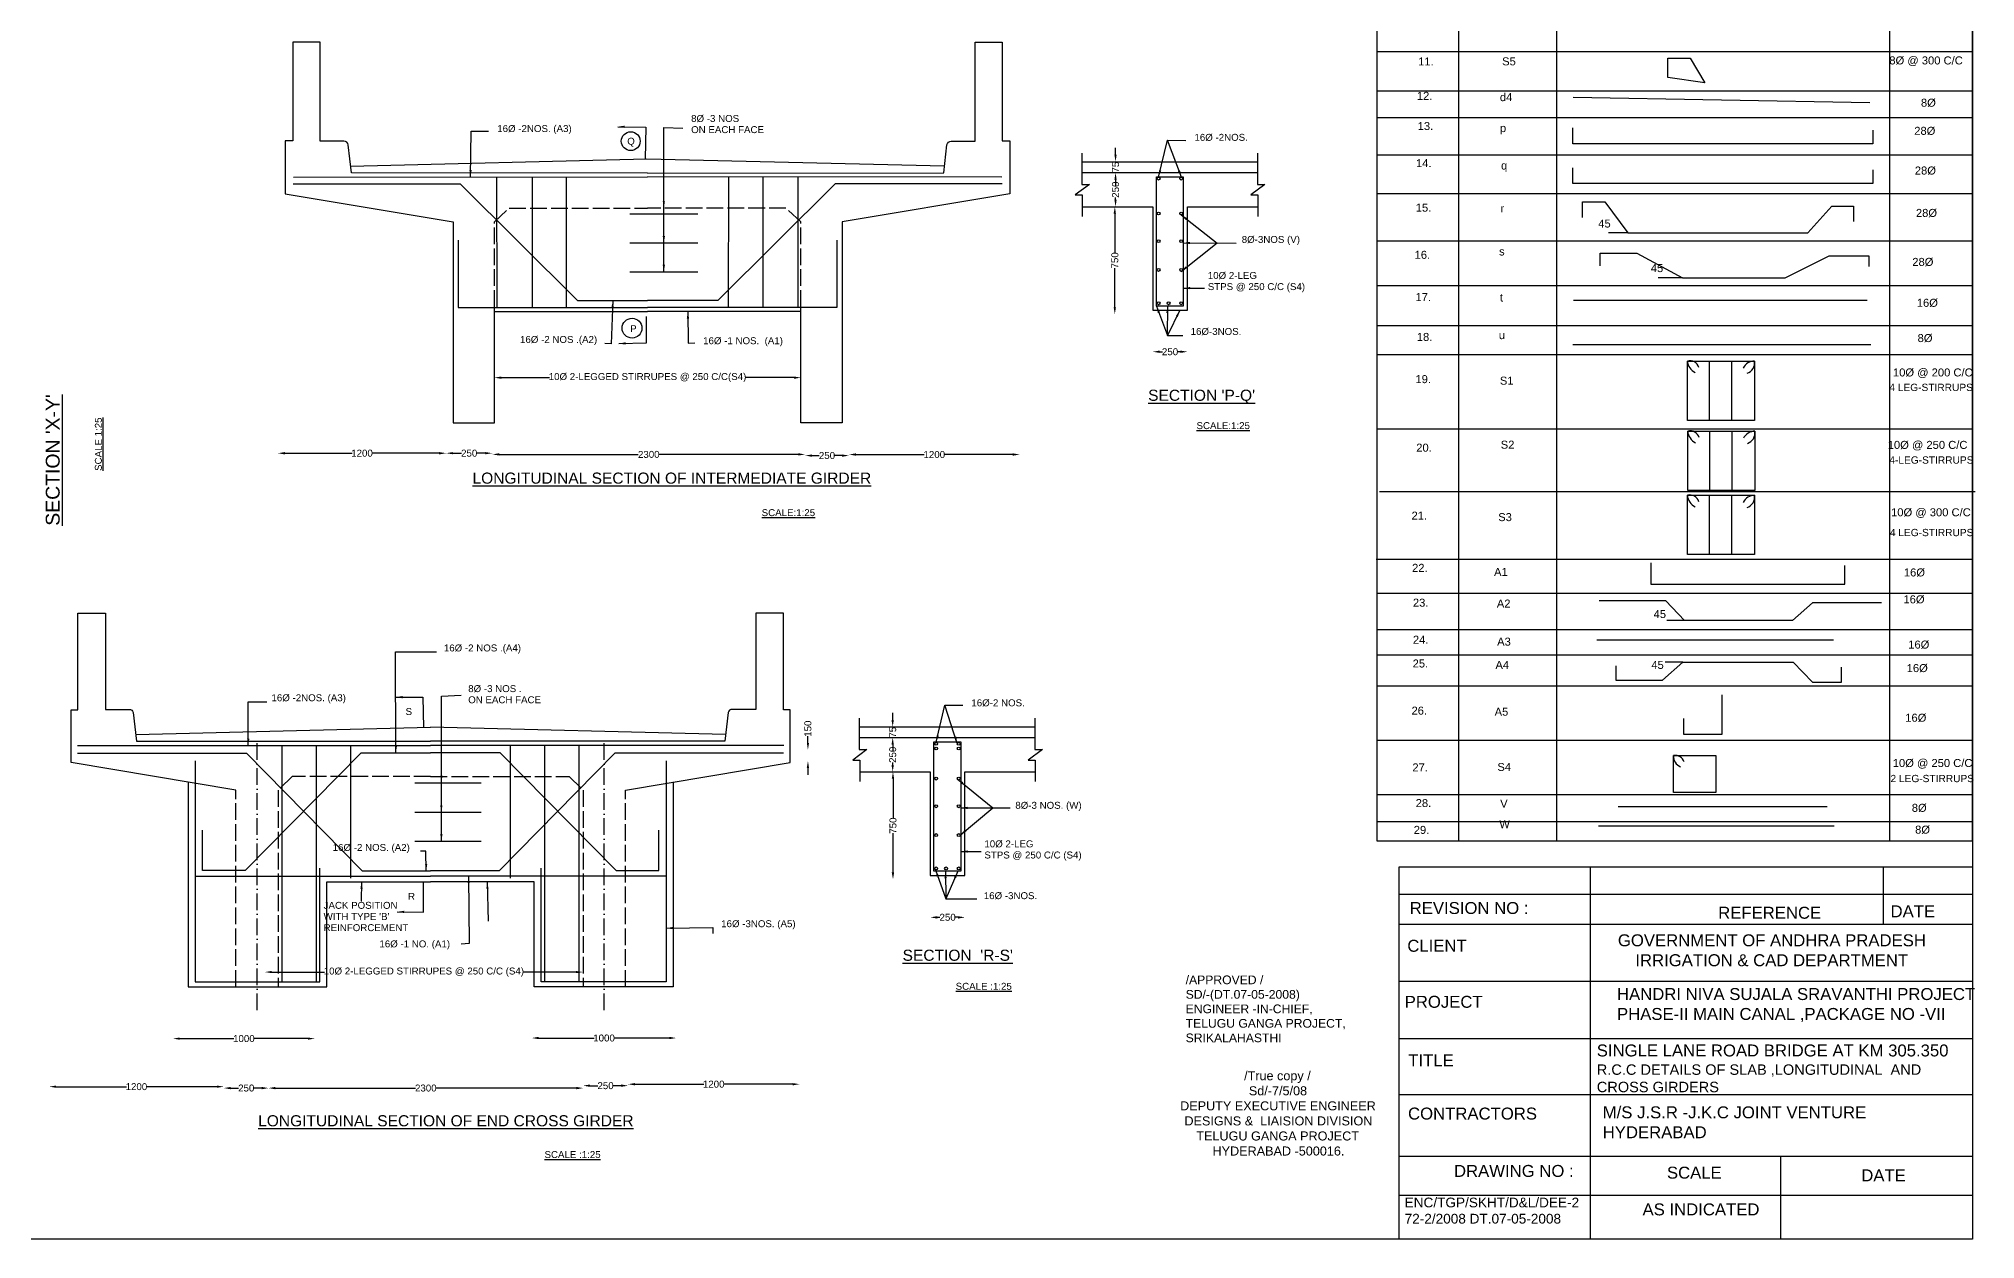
# Model space of a CAD drawing. Header units: millimetres. Extents: x -53247083 to -53224469, y 22124411 to 22138643.
# Drawn here: x -53238428 to -53224496, y 22124411 to 22133054 of the extents above; entities that cross this region are included whole.
import ezdxf

# ---------------------------------------------------------------- set-up
doc = ezdxf.new("R2010")
doc.units = ezdxf.units.MM
doc.header["$MEASUREMENT"] = 0
doc.linetypes.add('ACAD_ISO02W100', pattern=[15, 12, -3])
doc.linetypes.add('ACAD_ISO10W100', pattern=[18, 12, -3, 0, -3])
for name, color, linetype in [('DIMENSION', 7, 'Continuous'), ('DIMENSIONS', 7, 'Continuous'), ('DRAWING', 2, 'Continuous'), ('TEXT', 7, 'Continuous')]:
    doc.layers.add(name, color=color, linetype=linetype)
doc.styles.get("Standard").update_dxf_attribs({"font": 'arial.ttf', "height": 50})
doc.dimstyles.get("Standard").update_dxf_attribs({"dimtxt": 50, "dimasz": 50, "dimexe": 0.18, "dimexo": 0.0625, "dimgap": 0.09, "dimtad": 0, "dimdec": 0, "dimzin": 0, "dimdsep": 46, "dimtxsty": 'Standard', "dimcen": 0.09, "dimse1": 1, "dimse2": 1, "dimadec": 0, "dimazin": 0, "dimtfac": 1, "dimtdec": 0, "dimtofl": 0, "dimtmove": 0, "dimatfit": 3, "dimfxl": 1, "dimtolj": 1, "dimtzin": 0, "dimarcsym": 0})

# ---------------------------------------------------------------- blocks, each defined once
blk = doc.blocks.new('*D90')
at = {"layer": 'Defpoints', "color": 0}
for p in [(-53235150, 22130619), (-53232945, 22130619), (-53232945, 22130614)]:
    blk.add_point(p, dxfattribs=at)
at = {"layer": 'DIMENSIONS', "color": 0, "lineweight": -2}
for p, q in [((-53235100, 22130614), (-53234754, 22130614)), ((-53232995, 22130614), (-53233342, 22130614))]:
    blk.add_line(p, q, dxfattribs=at)
at = {"layer": 'DIMENSIONS', "color": 0}
for points in [[(-53235100, 22130622), (-53235100, 22130605), (-53235150, 22130614)], [(-53232995, 22130622), (-53232995, 22130605), (-53232945, 22130614)]]:
    blk.add_solid(points, dxfattribs=at)
at = {"layer": 'DIMENSIONS', "color": 0, "insert": (-53234048, 22130614), "char_height": 50, "attachment_point": 5}
blk.add_mtext('\\A1;10Ø 2-LEGGED STIRRUPES @ 250 C/C(S4)', dxfattribs=at)
blk = doc.blocks.new('*D91')
at = {"layer": 'Defpoints', "color": 0}
for p in [(-53230681, 22132168), (-53230681, 22132168), (-53230681, 22132090)]:
    blk.add_point(p, dxfattribs=at)
at = {"layer": 'DIMENSIONS', "color": 0, "lineweight": -2}
for p, q in [((-53230681, 22132218), (-53230681, 22132268)), ((-53230681, 22132040), (-53230681, 22131990))]:
    blk.add_line(p, q, dxfattribs=at)
at = {"layer": 'DIMENSIONS', "color": 0}
for points in [[(-53230689, 22132218), (-53230673, 22132218), (-53230681, 22132168)], [(-53230689, 22132040), (-53230673, 22132040), (-53230681, 22132090)]]:
    blk.add_solid(points, dxfattribs=at)
at = {"layer": 'DIMENSIONS', "color": 0, "insert": (-53230681, 22132129), "char_height": 50, "attachment_point": 5, "rotation": 90}
blk.add_mtext('\\A1;75', dxfattribs=at)
blk = doc.blocks.new('*D92')
at = {"layer": 'Defpoints', "color": 0}
for p in [(-53230681, 22132090), (-53230681, 22131844), (-53230681, 22131844)]:
    blk.add_point(p, dxfattribs=at)
at = {"layer": 'DIMENSIONS', "color": 0, "lineweight": -2}
for p, q in [((-53230681, 22132040), (-53230681, 22132023)), ((-53230681, 22131894), (-53230681, 22131911))]:
    blk.add_line(p, q, dxfattribs=at)
at = {"layer": 'DIMENSIONS', "color": 0}
for points in [[(-53230689, 22132040), (-53230673, 22132040), (-53230681, 22132090)], [(-53230689, 22131894), (-53230673, 22131894), (-53230681, 22131844)]]:
    blk.add_solid(points, dxfattribs=at)
at = {"layer": 'DIMENSIONS', "color": 0, "insert": (-53230681, 22131967), "char_height": 50, "attachment_point": 5, "rotation": 90}
blk.add_mtext('\\A1;250', dxfattribs=at)
blk = doc.blocks.new('*D93')
at = {"layer": 'Defpoints', "color": 0}
for p in [(-53230681, 22131844), (-53230696, 22131071), (-53230686, 22131071)]:
    blk.add_point(p, dxfattribs=at)
at = {"layer": 'DIMENSIONS', "color": 0, "lineweight": -2}
for p, q in [((-53230686, 22131794), (-53230686, 22131513)), ((-53230686, 22131121), (-53230686, 22131403))]:
    blk.add_line(p, q, dxfattribs=at)
at = {"layer": 'DIMENSIONS', "color": 0}
for points in [[(-53230695, 22131794), (-53230678, 22131794), (-53230686, 22131844)], [(-53230695, 22131121), (-53230678, 22131121), (-53230686, 22131071)]]:
    blk.add_solid(points, dxfattribs=at)
at = {"layer": 'DIMENSIONS', "color": 0, "insert": (-53230686, 22131458), "char_height": 50, "attachment_point": 5, "rotation": 90}
blk.add_mtext('\\A1;750', dxfattribs=at)
blk = doc.blocks.new('*D94')
at = {"layer": 'Defpoints', "color": 0}
for p in [(-53230413, 22131099), (-53230164, 22131099), (-53230164, 22130800)]:
    blk.add_point(p, dxfattribs=at)
at = {"layer": 'DIMENSIONS', "color": 0, "lineweight": -2}
for p, q in [((-53230363, 22130800), (-53230344, 22130800)), ((-53230214, 22130800), (-53230233, 22130800))]:
    blk.add_line(p, q, dxfattribs=at)
at = {"layer": 'DIMENSIONS', "color": 0}
for points in [[(-53230363, 22130809), (-53230363, 22130792), (-53230413, 22130800)], [(-53230214, 22130809), (-53230214, 22130792), (-53230164, 22130800)]]:
    blk.add_solid(points, dxfattribs=at)
at = {"layer": 'DIMENSIONS', "color": 0, "insert": (-53230289, 22130800), "char_height": 50, "attachment_point": 5}
blk.add_mtext('\\A1;250', dxfattribs=at)
blk = doc.blocks.new('*D95')
at = {"layer": 'Defpoints', "color": 0}
for p in [(-53232599, 22130058), (-53231370, 22130060), (-53231370, 22130060)]:
    blk.add_point(p, dxfattribs=at)
at = {"layer": 'DIMENSIONS', "color": 0, "lineweight": -2}
for p, q in [((-53232549, 22130060), (-53232057, 22130060)), ((-53231420, 22130060), (-53231912, 22130060))]:
    blk.add_line(p, q, dxfattribs=at)
at = {"layer": 'DIMENSIONS', "color": 0}
for points in [[(-53232549, 22130069), (-53232549, 22130052), (-53232599, 22130060)], [(-53231420, 22130069), (-53231420, 22130052), (-53231370, 22130060)]]:
    blk.add_solid(points, dxfattribs=at)
at = {"layer": 'DIMENSIONS', "color": 0, "insert": (-53231985, 22130060), "char_height": 50, "attachment_point": 5}
blk.add_mtext('\\A1;1200', dxfattribs=at)
blk = doc.blocks.new('*D96')
at = {"layer": 'Defpoints', "color": 0}
for p in [(-53232914, 22130053), (-53232914, 22130053), (-53232599, 22130058)]:
    blk.add_point(p, dxfattribs=at)
at = {"layer": 'DIMENSIONS', "color": 0, "lineweight": -2}
for p, q in [((-53232864, 22130053), (-53232813, 22130053)), ((-53232649, 22130053), (-53232701, 22130053))]:
    blk.add_line(p, q, dxfattribs=at)
at = {"layer": 'DIMENSIONS', "color": 0}
for points in [[(-53232864, 22130061), (-53232864, 22130044), (-53232914, 22130053)], [(-53232649, 22130061), (-53232649, 22130044), (-53232599, 22130053)]]:
    blk.add_solid(points, dxfattribs=at)
at = {"layer": 'DIMENSIONS', "color": 0, "insert": (-53232757, 22130053), "char_height": 50, "attachment_point": 5}
blk.add_mtext('\\A1;250', dxfattribs=at)
blk = doc.blocks.new('*D97')
at = {"layer": 'Defpoints', "color": 0}
for p in [(-53235164, 22130075), (-53235164, 22130061), (-53232914, 22130053)]:
    blk.add_point(p, dxfattribs=at)
at = {"layer": 'DIMENSIONS', "color": 0, "lineweight": -2}
for p, q in [((-53235114, 22130061), (-53234115, 22130061)), ((-53232964, 22130061), (-53233964, 22130061))]:
    blk.add_line(p, q, dxfattribs=at)
at = {"layer": 'DIMENSIONS', "color": 0}
for points in [[(-53235114, 22130070), (-53235114, 22130053), (-53235164, 22130061)], [(-53232964, 22130070), (-53232964, 22130053), (-53232914, 22130061)]]:
    blk.add_solid(points, dxfattribs=at)
at = {"layer": 'DIMENSIONS', "color": 0, "insert": (-53234039, 22130061), "char_height": 50, "attachment_point": 5}
blk.add_mtext('\\A1;2300', dxfattribs=at)
blk = doc.blocks.new('*D98')
at = {"layer": 'Defpoints', "color": 0}
for p in [(-53235497, 22130070), (-53235497, 22130070), (-53235164, 22130061)]:
    blk.add_point(p, dxfattribs=at)
at = {"layer": 'DIMENSIONS', "color": 0, "lineweight": -2}
for p, q in [((-53235447, 22130070), (-53235386, 22130070)), ((-53235214, 22130070), (-53235275, 22130070))]:
    blk.add_line(p, q, dxfattribs=at)
at = {"layer": 'DIMENSIONS', "color": 0}
for points in [[(-53235447, 22130078), (-53235447, 22130062), (-53235497, 22130070)], [(-53235214, 22130078), (-53235214, 22130062), (-53235164, 22130070)]]:
    blk.add_solid(points, dxfattribs=at)
at = {"layer": 'DIMENSIONS', "color": 0, "insert": (-53235331, 22130070), "char_height": 50, "attachment_point": 5}
blk.add_mtext('\\A1;250', dxfattribs=at)
blk = doc.blocks.new('*D99')
at = {"layer": 'Defpoints', "color": 0}
for p in [(-53236707, 22130070), (-53236707, 22130070), (-53235497, 22130070)]:
    blk.add_point(p, dxfattribs=at)
at = {"layer": 'DIMENSIONS', "color": 0, "lineweight": -2}
for p, q in [((-53236657, 22130070), (-53236174, 22130070)), ((-53235547, 22130070), (-53236030, 22130070))]:
    blk.add_line(p, q, dxfattribs=at)
at = {"layer": 'DIMENSIONS', "color": 0}
for points in [[(-53236657, 22130078), (-53236657, 22130061), (-53236707, 22130070)], [(-53235547, 22130078), (-53235547, 22130061), (-53235497, 22130070)]]:
    blk.add_solid(points, dxfattribs=at)
at = {"layer": 'DIMENSIONS', "color": 0, "insert": (-53236102, 22130070), "char_height": 50, "attachment_point": 5}
blk.add_mtext('\\A1;1200', dxfattribs=at)
blk = doc.blocks.new('*D100')
at = {"layer": 'Defpoints', "color": 0}
for p in [(-53232284, 22128100), (-53232284, 22128100), (-53232284, 22128022)]:
    blk.add_point(p, dxfattribs=at)
at = {"layer": 'DIMENSIONS', "color": 0, "lineweight": -2}
for p, q in [((-53232284, 22128150), (-53232284, 22128200)), ((-53232284, 22127972), (-53232284, 22127922))]:
    blk.add_line(p, q, dxfattribs=at)
at = {"layer": 'DIMENSIONS', "color": 0}
for points in [[(-53232293, 22128150), (-53232276, 22128150), (-53232284, 22128100)], [(-53232293, 22127972), (-53232276, 22127972), (-53232284, 22128022)]]:
    blk.add_solid(points, dxfattribs=at)
at = {"layer": 'DIMENSIONS', "color": 0, "insert": (-53232284, 22128061), "char_height": 50, "attachment_point": 5, "rotation": 90}
blk.add_mtext('\\A1;75', dxfattribs=at)
blk = doc.blocks.new('*D101')
at = {"layer": 'Defpoints', "color": 0}
for p in [(-53232284, 22128022), (-53232284, 22127776), (-53232284, 22127776)]:
    blk.add_point(p, dxfattribs=at)
at = {"layer": 'DIMENSIONS', "color": 0, "lineweight": -2}
for p, q in [((-53232284, 22127972), (-53232284, 22127955)), ((-53232284, 22127826), (-53232284, 22127844))]:
    blk.add_line(p, q, dxfattribs=at)
at = {"layer": 'DIMENSIONS', "color": 0}
for points in [[(-53232293, 22127972), (-53232276, 22127972), (-53232284, 22128022)], [(-53232293, 22127826), (-53232276, 22127826), (-53232284, 22127776)]]:
    blk.add_solid(points, dxfattribs=at)
at = {"layer": 'DIMENSIONS', "color": 0, "insert": (-53232284, 22127899), "char_height": 50, "attachment_point": 5, "rotation": 90}
blk.add_mtext('\\A1;250', dxfattribs=at)
blk = doc.blocks.new('*D102')
at = {"layer": 'Defpoints', "color": 0}
for p in [(-53232284, 22127776), (-53232282, 22127002), (-53232280, 22127002)]:
    blk.add_point(p, dxfattribs=at)
at = {"layer": 'DIMENSIONS', "color": 0, "lineweight": -2}
for p, q in [((-53232282, 22127726), (-53232282, 22127444)), ((-53232282, 22127052), (-53232282, 22127334))]:
    blk.add_line(p, q, dxfattribs=at)
at = {"layer": 'DIMENSIONS', "color": 0}
for points in [[(-53232291, 22127726), (-53232274, 22127726), (-53232282, 22127776)], [(-53232291, 22127052), (-53232274, 22127052), (-53232282, 22127002)]]:
    blk.add_solid(points, dxfattribs=at)
at = {"layer": 'DIMENSIONS', "color": 0, "insert": (-53232282, 22127389), "char_height": 50, "attachment_point": 5, "rotation": 90}
blk.add_mtext('\\A1;750', dxfattribs=at)
blk = doc.blocks.new('*D103')
at = {"layer": 'Defpoints', "color": 0}
for p in [(-53232014, 22127031), (-53231764, 22127031), (-53231764, 22126729)]:
    blk.add_point(p, dxfattribs=at)
at = {"layer": 'DIMENSIONS', "color": 0, "lineweight": -2}
for p, q in [((-53231964, 22126729), (-53231945, 22126729)), ((-53231814, 22126729), (-53231834, 22126729))]:
    blk.add_line(p, q, dxfattribs=at)
at = {"layer": 'DIMENSIONS', "color": 0}
for points in [[(-53231964, 22126737), (-53231964, 22126720), (-53232014, 22126729)], [(-53231814, 22126737), (-53231814, 22126720), (-53231764, 22126729)]]:
    blk.add_solid(points, dxfattribs=at)
at = {"layer": 'DIMENSIONS', "color": 0, "insert": (-53231889, 22126729), "char_height": 50, "attachment_point": 5}
blk.add_mtext('\\A1;250', dxfattribs=at)
blk = doc.blocks.new('*D104')
at = {"layer": 'Defpoints', "color": 0}
for p in [(-53234880, 22125850), (-53233842, 22125860), (-53233842, 22125854)]:
    blk.add_point(p, dxfattribs=at)
at = {"layer": 'DIMENSIONS', "color": 0, "lineweight": -2}
for p, q in [((-53234830, 22125860), (-53234433, 22125860)), ((-53233892, 22125860), (-53234288, 22125860))]:
    blk.add_line(p, q, dxfattribs=at)
at = {"layer": 'DIMENSIONS', "color": 0}
for points in [[(-53234830, 22125869), (-53234830, 22125852), (-53234880, 22125860)], [(-53233892, 22125869), (-53233892, 22125852), (-53233842, 22125860)]]:
    blk.add_solid(points, dxfattribs=at)
at = {"layer": 'DIMENSIONS', "color": 0, "insert": (-53234361, 22125860), "char_height": 50, "attachment_point": 5}
blk.add_mtext('\\A1;1000', dxfattribs=at)
blk = doc.blocks.new('*D105')
at = {"layer": 'Defpoints', "color": 0}
for p in [(-53234188, 22125518), (-53232955, 22125528), (-53232955, 22125528)]:
    blk.add_point(p, dxfattribs=at)
at = {"layer": 'DIMENSIONS', "color": 0, "lineweight": -2}
for p, q in [((-53234138, 22125528), (-53233644, 22125528)), ((-53233005, 22125528), (-53233499, 22125528))]:
    blk.add_line(p, q, dxfattribs=at)
at = {"layer": 'DIMENSIONS', "color": 0}
for points in [[(-53234138, 22125536), (-53234138, 22125519), (-53234188, 22125528)], [(-53233005, 22125536), (-53233005, 22125519), (-53232955, 22125528)]]:
    blk.add_solid(points, dxfattribs=at)
at = {"layer": 'DIMENSIONS', "color": 0, "insert": (-53233572, 22125528), "char_height": 50, "attachment_point": 5}
blk.add_mtext('\\A1;1200', dxfattribs=at)
blk = doc.blocks.new('*D106')
at = {"layer": 'Defpoints', "color": 0}
for p in [(-53234511, 22125517), (-53234511, 22125517), (-53234188, 22125528)]:
    blk.add_point(p, dxfattribs=at)
at = {"layer": 'DIMENSIONS', "color": 0, "lineweight": -2}
for p, q in [((-53234461, 22125517), (-53234405, 22125517)), ((-53234238, 22125517), (-53234294, 22125517))]:
    blk.add_line(p, q, dxfattribs=at)
at = {"layer": 'DIMENSIONS', "color": 0}
for points in [[(-53234461, 22125526), (-53234461, 22125509), (-53234511, 22125517)], [(-53234238, 22125526), (-53234238, 22125509), (-53234188, 22125517)]]:
    blk.add_solid(points, dxfattribs=at)
at = {"layer": 'DIMENSIONS', "color": 0, "insert": (-53234350, 22125517), "char_height": 50, "attachment_point": 5}
blk.add_mtext('\\A1;250', dxfattribs=at)
blk = doc.blocks.new('*D107')
at = {"layer": 'Defpoints', "color": 0}
for p in [(-53236775, 22125503), (-53236775, 22125500), (-53234511, 22125517)]:
    blk.add_point(p, dxfattribs=at)
at = {"layer": 'DIMENSIONS', "color": 0, "lineweight": -2}
for p, q in [((-53236725, 22125500), (-53235718, 22125500)), ((-53234561, 22125500), (-53235568, 22125500))]:
    blk.add_line(p, q, dxfattribs=at)
at = {"layer": 'DIMENSIONS', "color": 0}
for points in [[(-53236725, 22125508), (-53236725, 22125491), (-53236775, 22125500)], [(-53234561, 22125508), (-53234561, 22125491), (-53234511, 22125500)]]:
    blk.add_solid(points, dxfattribs=at)
at = {"layer": 'DIMENSIONS', "color": 0, "insert": (-53235643, 22125500), "char_height": 50, "attachment_point": 5}
blk.add_mtext('\\A1;2300', dxfattribs=at)
blk = doc.blocks.new('*D108')
at = {"layer": 'Defpoints', "color": 0}
for p in [(-53237096, 22125500), (-53237096, 22125500), (-53236775, 22125500)]:
    blk.add_point(p, dxfattribs=at)
at = {"layer": 'DIMENSIONS', "color": 0, "lineweight": -2}
for p, q in [((-53237046, 22125500), (-53236991, 22125500)), ((-53236825, 22125500), (-53236880, 22125500))]:
    blk.add_line(p, q, dxfattribs=at)
at = {"layer": 'DIMENSIONS', "color": 0}
for points in [[(-53237046, 22125508), (-53237046, 22125491), (-53237096, 22125500)], [(-53236825, 22125508), (-53236825, 22125491), (-53236775, 22125500)]]:
    blk.add_solid(points, dxfattribs=at)
at = {"layer": 'DIMENSIONS', "color": 0, "insert": (-53236935, 22125500), "char_height": 50, "attachment_point": 5}
blk.add_mtext('\\A1;250', dxfattribs=at)
blk = doc.blocks.new('*D109')
at = {"layer": 'Defpoints', "color": 0}
for p in [(-53238353, 22125510), (-53238353, 22125500), (-53237096, 22125500)]:
    blk.add_point(p, dxfattribs=at)
at = {"layer": 'DIMENSIONS', "color": 0, "lineweight": -2}
for p, q in [((-53238303, 22125510), (-53237797, 22125510)), ((-53237146, 22125510), (-53237652, 22125510))]:
    blk.add_line(p, q, dxfattribs=at)
at = {"layer": 'DIMENSIONS', "color": 0}
for points in [[(-53238303, 22125518), (-53238303, 22125502), (-53238353, 22125510)], [(-53237146, 22125518), (-53237146, 22125502), (-53237096, 22125510)]]:
    blk.add_solid(points, dxfattribs=at)
at = {"layer": 'DIMENSIONS', "color": 0, "insert": (-53237725, 22125510), "char_height": 50, "attachment_point": 5}
blk.add_mtext('\\A1;1200', dxfattribs=at)
blk = doc.blocks.new('*D110')
at = {"layer": 'Defpoints', "color": 0}
for p in [(-53237463, 22125854), (-53236441, 22125856), (-53236441, 22125856)]:
    blk.add_point(p, dxfattribs=at)
at = {"layer": 'DIMENSIONS', "color": 0, "lineweight": -2}
for p, q in [((-53237413, 22125856), (-53237024, 22125856)), ((-53236491, 22125856), (-53236880, 22125856))]:
    blk.add_line(p, q, dxfattribs=at)
at = {"layer": 'DIMENSIONS', "color": 0}
for points in [[(-53237413, 22125864), (-53237413, 22125848), (-53237463, 22125856)], [(-53236491, 22125864), (-53236491, 22125848), (-53236441, 22125856)]]:
    blk.add_solid(points, dxfattribs=at)
at = {"layer": 'DIMENSIONS', "color": 0, "insert": (-53236952, 22125856), "char_height": 50, "attachment_point": 5}
blk.add_mtext('\\A1;1000', dxfattribs=at)
blk = doc.blocks.new('*D111')
at = {"layer": 'Defpoints', "color": 0}
for p in [(-53236801, 22126335), (-53234512, 22126335), (-53234512, 22126335)]:
    blk.add_point(p, dxfattribs=at)
at = {"layer": 'DIMENSIONS', "color": 0, "lineweight": -2}
for p, q in [((-53236751, 22126335), (-53236372, 22126335)), ((-53234562, 22126335), (-53234941, 22126335))]:
    blk.add_line(p, q, dxfattribs=at)
at = {"layer": 'DIMENSIONS', "color": 0}
for points in [[(-53236751, 22126343), (-53236751, 22126327), (-53236801, 22126335)], [(-53234562, 22126343), (-53234562, 22126327), (-53234512, 22126335)]]:
    blk.add_solid(points, dxfattribs=at)
at = {"layer": 'DIMENSIONS', "color": 0, "insert": (-53235657, 22126335), "char_height": 50, "attachment_point": 5}
blk.add_mtext('\\A1;10Ø 2-LEGGED STIRRUPES @ 250 C/C (S4)', dxfattribs=at)
blk = doc.blocks.new('*D112')
at = {"layer": 'Defpoints', "color": 0}
for p in [(-53232982, 22127934), (-53232894, 22127934), (-53232975, 22127855)]:
    blk.add_point(p, dxfattribs=at)
at = {"layer": 'DIMENSIONS', "color": 0, "lineweight": -2}
for p, q in [((-53232894, 22127984), (-53232894, 22128034)), ((-53232894, 22127805), (-53232894, 22127755))]:
    blk.add_line(p, q, dxfattribs=at)
at = {"layer": 'DIMENSIONS', "color": 0}
for points in [[(-53232902, 22127984), (-53232886, 22127984), (-53232894, 22127934)], [(-53232902, 22127805), (-53232886, 22127805), (-53232894, 22127855)]]:
    blk.add_solid(points, dxfattribs=at)
at = {"layer": 'DIMENSIONS', "color": 0, "insert": (-53232894, 22128087), "char_height": 50, "attachment_point": 5, "rotation": 90}
blk.add_mtext('\\A1;150', dxfattribs=at)

msp = doc.modelspace()

# ---------------------------------------------------------------- linework, layer by layer
at = {"layer": 'DIMENSION', "color": 0}
for points in [[(-53228801.8, 22127279.8), (-53224516.6, 22127279.8), (-53224516.6, 22135457.8), (-53228801.8, 22135457.8)], [(-53226566.7, 22130732.9), (-53226083.2, 22130732.9), (-53226083.2, 22130306.3), (-53226566.7, 22130306.3)], [(-53226564.4, 22130228.1), (-53226080.9, 22130228.1), (-53226080.9, 22129801.5), (-53226564.4, 22129801.5)], [(-53226566.7, 22129766.9), (-53226083.2, 22129766.9), (-53226083.2, 22129340.3), (-53226566.7, 22129340.3)], [(-53226666.4, 22127893.6), (-53226363.3, 22127893.6), (-53226363.3, 22127627.2), (-53226666.4, 22127627.2)]]:
    msp.add_lwpolyline(points, close=True, dxfattribs=at)
for points in [[(-53228213.1, 22135457.8), (-53228213.1, 22127279.8)], [(-53227508.6, 22135457.8), (-53227508.6, 22127279.8)], [(-53225114.2, 22135457.8), (-53225114.2, 22127279.8)], [(-53228801.8, 22132960.4), (-53224516.6, 22132960.4)], [(-53226706.8, 22132774.1), (-53226706.8, 22132914.7), (-53226547.5, 22132914.7), (-53226441.6, 22132736.8), (-53226706.8, 22132774.1)], [(-53228801.8, 22132678.6), (-53224516.6, 22132678.6)], [(-53227389.7, 22132632.1), (-53225254.7, 22132595)], [(-53228801.8, 22132485.7), (-53224516.6, 22132485.7)], [(-53225232.4, 22132395.4), (-53225232.4, 22132297.8), (-53227390.6, 22132297.8), (-53227390.6, 22132411)], [(-53228801.8, 22132216.6), (-53224516.6, 22132216.6)], [(-53225232.4, 22132109.1), (-53225232.4, 22132011.5), (-53227390.6, 22132011.5), (-53227390.6, 22132124.7)], [(-53228801.8, 22131939.9), (-53224516.6, 22131939.9)], [(-53227321.5, 22131766.6), (-53227321.5, 22131879.8), (-53227160.1, 22131879.8), (-53226994.3, 22131657.2), (-53225701.6, 22131657.2), (-53225527, 22131848.6), (-53225372.9, 22131848.6), (-53225372.9, 22131738.3)], [(-53228801.8, 22131598.8), (-53224516.6, 22131598.8)], [(-53226994.3, 22131657.2), (-53227134.1, 22131657.2)], [(-53227195.5, 22131418), (-53227195.5, 22131509.7), (-53226929.7, 22131509.7), (-53226602.8, 22131332.5), (-53225864.6, 22131332.5), (-53225547.8, 22131491.3), (-53225261.1, 22131491.3), (-53225261.1, 22131413)], [(-53228801.8, 22131277.4), (-53224516.6, 22131277.4)], [(-53226602.8, 22131332.5), (-53226778.1, 22131332.5)], [(-53227387, 22131171.8), (-53225274, 22131171.8)], [(-53228801.8, 22130988.2), (-53224516.6, 22130988.2)], [(-53228798.4, 22130780.5), (-53224513.2, 22130780.5)], [(-53225246.1, 22130849.9), (-53227391.2, 22130849.9)], [(-53226409.5, 22130732.9), (-53226409.5, 22130306.3)], [(-53226249, 22130732.9), (-53226249, 22130306.3)], [(-53228801.8, 22130246.5), (-53224516.6, 22130246.5)], [(-53226407.2, 22130228.1), (-53226407.2, 22129801.5)], [(-53226246.7, 22130228.1), (-53226246.7, 22129801.5)], [(-53228781.1, 22129795.2), (-53224496, 22129795.2)], [(-53226409.5, 22129766.9), (-53226409.5, 22129340.3)], [(-53226249, 22129766.9), (-53226249, 22129340.3)], [(-53228805.2, 22129307.3), (-53224520.1, 22129307.3)], [(-53226830.6, 22129280.5), (-53226830.6, 22129128), (-53225434.7, 22129128), (-53225434.7, 22129261)], [(-53228801.8, 22129063), (-53224516.6, 22129063)], [(-53226588.7, 22128865), (-53226721.5, 22129007.8), (-53227202.4, 22129007.8)], [(-53225171.3, 22128992.4), (-53225667.6, 22128992.4), (-53225811.7, 22128865), (-53226716, 22128865)], [(-53228801.8, 22128801), (-53224516.6, 22128801)], [(-53227217.4, 22128726), (-53225516.8, 22128726)], [(-53228801.8, 22128618), (-53224516.6, 22128618)], [(-53227082.8, 22128539.9), (-53227082.8, 22128435.8), (-53226745.1, 22128435.8), (-53226598.8, 22128565.5), (-53225805.6, 22128565.5), (-53225666.2, 22128421), (-53225458.4, 22128421), (-53225458.4, 22128530.8)], [(-53226598.8, 22128565.5), (-53226726.9, 22128565.5)], [(-53228801.8, 22128395.5), (-53224516.6, 22128395.5)], [(-53226595.7, 22128159.7), (-53226595.7, 22128046.9), (-53226316.7, 22128046.9), (-53226316.7, 22128330)], [(-53228801.8, 22128004.9), (-53224516.6, 22128004.9)], [(-53228801.8, 22127612.4), (-53224516.6, 22127612.4)], [(-53227064.1, 22127526), (-53225561.4, 22127526)], [(-53228801.8, 22127419.6), (-53224516.6, 22127419.6)], [(-53227207.4, 22127388.1), (-53225510.7, 22127388.1)], [(-53228801.8, 22127279.8), (-53224516.6, 22127279.8)]]:
    msp.add_lwpolyline(points, dxfattribs=at)
for centre, radius, start, end in [((-53226548.6, 22130669.6), 65.8, 15.17697, 105.99168), ((-53226468.7, 22130738.7), 98.2, 183.43308, 244.13274), ((-53226085.1, 22130642.9), 89.9, 88.79982, 154.39963), ((-53226158.9, 22130717.8), 75.3, 286.70304, 11.5656), ((-53226546.3, 22130164.9), 65.8, 15.17697, 105.99168), ((-53226466.4, 22130234), 98.2, 183.43308, 244.13274), ((-53226082.8, 22130138.2), 89.9, 88.79982, 154.39963), ((-53226156.6, 22130213), 75.3, 286.70304, 11.5656), ((-53226548.6, 22129703.7), 65.8, 15.17697, 105.99168), ((-53226468.7, 22129772.8), 98.2, 183.43308, 244.13274), ((-53226085.1, 22129677), 89.9, 88.79982, 154.39963), ((-53226158.9, 22129751.8), 75.3, 286.70304, 11.5656), ((-53226590.4, 22127885.3), 76.5, 173.77901, 250.271), ((-53226654.3, 22127826.6), 68.1, 17.58536, 100.27637)]:
    msp.add_arc(centre, radius, start, end, dxfattribs=at)
at = {"layer": 'DIMENSIONS', "color": 0}
msp.add_lwpolyline([(-53224516.6, 22124411.4), (-53247082.9, 22124411.4), (-53247082.9, 22138642.6), (-53224516.6, 22138642.6)], close=True, dxfattribs=at)
at = {"layer": 'DIMENSIONS'}
for centre, radius in [((-53234169.2, 22132316.1), 67.7), ((-53234159.5, 22130970.2), 71.3)]:
    msp.add_circle(centre, radius, dxfattribs=at)
at = {"layer": 'DRAWING', "color": 0}
for points in [[(-53234047.6, 22132085.8), (-53236178.5, 22132087.7), (-53236201, 22132289, 0.389542), (-53236232.6, 22132316.4), (-53236403.2, 22132316.4), (-53236403.2, 22133027.8), (-53236599.7, 22133027.8), (-53236599.7, 22132317.8), (-53236654, 22132317.8)], [(-53234047.6, 22132085.8), (-53231916.8, 22132087.7), (-53231894.2, 22132289, -0.389542), (-53231862.6, 22132316.4), (-53231692, 22132316.4), (-53231692, 22133027.8), (-53231495.6, 22133027.8), (-53231495.6, 22132317.8), (-53231441.2, 22132317.8)], [(-53237010, 22127645.2), (-53238194.1, 22127844.1), (-53238194.1, 22128221.8), (-53238147.4, 22128221.8), (-53238147.4, 22128918.7), (-53237948, 22128918.7), (-53237948, 22128225.5), (-53237776.7, 22128225.5, -0.337386), (-53237748.8, 22128204.2), (-53237724, 22127997.1)], [(-53234206.6, 22127645.2), (-53233022.5, 22127844.1), (-53233022.5, 22128221.8), (-53233069.1, 22128221.8), (-53233069.1, 22128918.7), (-53233268.6, 22128918.7), (-53233268.6, 22128225.5), (-53233439.9, 22128225.5, 0.337386), (-53233467.8, 22128204.2), (-53233492.6, 22127997.1)]]:
    msp.add_lwpolyline(points, format="xyb", dxfattribs=at)
for points in [[(-53236654, 22132318.1), (-53236654, 22131937.3), (-53235447.4, 22131735.1), (-53235447.4, 22130289.4), (-53235149.9, 22130289.4), (-53235149.9, 22131124.4)], [(-53231441.2, 22132318.1), (-53231441.2, 22131937.3), (-53232647.8, 22131735.1), (-53232647.8, 22130289.4), (-53232945.3, 22130289.4), (-53232945.3, 22131124.4)], [(-53236183.9, 22132136.6), (-53234053.7, 22132189.2), (-53231911.1, 22132138.3)], [(-53230923.4, 22132229.5), (-53230923.4, 22132003.9), (-53230869.2, 22132003.9), (-53230970.8, 22131929.2), (-53230920.8, 22131929.2), (-53230920.8, 22131774.1)], [(-53230923.4, 22132168.1), (-53229660.7, 22132168.1)], [(-53229660.7, 22132229.5), (-53229660.7, 22132003.9), (-53229606.5, 22132003.9), (-53229708.1, 22131929.2), (-53229658.1, 22131929.2), (-53229658.1, 22131774.1)], [(-53236598.4, 22132008.7), (-53235396.5, 22132008.7), (-53234552.3, 22131169.2), (-53234047.6, 22131169.2)], [(-53236595.8, 22132057.2), (-53234047.6, 22132059.7)], [(-53235130.6, 22131118.9), (-53235131.5, 22132058.6)], [(-53234877.5, 22132058.9), (-53234877.5, 22131118.9)], [(-53234630.8, 22131118.9), (-53234631.7, 22132059.1)], [(-53231499.5, 22132057.2), (-53234047.6, 22132059.7)], [(-53231496.9, 22132008.7), (-53232698.8, 22132008.7), (-53233542.9, 22131169.2), (-53234047.6, 22131169.2)], [(-53233464.4, 22131118.9), (-53233463.5, 22132059.1)], [(-53233217.7, 22132058.9), (-53233217.7, 22131118.9)], [(-53232964.7, 22131118.9), (-53232963.8, 22132058.6)], [(-53230923.4, 22132090.2), (-53229660.7, 22132090.2)], [(-53230386.4, 22131128.3), (-53230386.4, 22132059.9), (-53230194.2, 22132059.9), (-53230194.2, 22131128.3), (-53230386.4, 22131128.3)], [(-53230920.8, 22131843.9), (-53230413.4, 22131843.9)], [(-53230413.4, 22131843.9), (-53230413.4, 22131099.1), (-53230163.6, 22131099.1), (-53230163.6, 22131843.9)], [(-53230163.6, 22131843.9), (-53229658.1, 22131843.9)], [(-53234175.7, 22131791.8), (-53233685.8, 22131791.8)], [(-53235409.8, 22131604.5), (-53235409.8, 22131118.9), (-53234047.6, 22131118.9)], [(-53234175.7, 22131583.3), (-53233685.8, 22131583.3)], [(-53232685.4, 22131604.5), (-53232685.4, 22131118.9), (-53234047.6, 22131118.9)], [(-53234175.7, 22131376.5), (-53233685.8, 22131376.5)], [(-53235149.9, 22131089.5), (-53234047.6, 22131089.5)], [(-53232945.3, 22131089.5), (-53234047.6, 22131089.5)], [(-53237729.9, 22128046.2), (-53235608.3, 22128097.2)], [(-53233486.7, 22128046.2), (-53235608.3, 22128097.2)], [(-53232524.3, 22128161.8), (-53232524.3, 22127936.2), (-53232470.1, 22127936.2), (-53232571.7, 22127861.4), (-53232521.7, 22127861.4), (-53232521.7, 22127706.3)], [(-53232524.3, 22128100.4), (-53231261.5, 22128100.4)], [(-53231261.5, 22128161.8), (-53231261.5, 22127936.2), (-53231207.3, 22127936.2), (-53231308.9, 22127861.4), (-53231258.9, 22127861.4), (-53231258.9, 22127706.3)], [(-53238148.3, 22127965.6), (-53235608.3, 22127965.6)], [(-53237724, 22127997.1), (-53235608.3, 22127997.1)], [(-53236676, 22126264.5), (-53236676, 22127965.6)], [(-53236430.4, 22126264.5), (-53236430.4, 22127965.6)], [(-53236183.6, 22127011.4), (-53236183.6, 22127965.6)], [(-53233492.6, 22127997.1), (-53235608.3, 22127997.1)], [(-53233068.3, 22127965.6), (-53235608.3, 22127965.6)], [(-53235032.9, 22127011.4), (-53235032.9, 22127965.6)], [(-53234786.1, 22126264.5), (-53234786.1, 22127965.6)], [(-53234540.6, 22126264.5), (-53234540.6, 22127965.6)], [(-53232524.3, 22128022.4), (-53231261.5, 22128022.4)], [(-53231987.3, 22127060.6), (-53231987.3, 22127992.1), (-53231795.1, 22127992.1), (-53231795.1, 22127060.6), (-53231987.3, 22127060.6)], [(-53238147.9, 22127911.6), (-53236934, 22127911.6), (-53236101.7, 22127063.6), (-53235608.3, 22127063.6)], [(-53237301.8, 22127855.1), (-53237301.8, 22126264.5), (-53236404.5, 22126264.5), (-53236404.5, 22127082.4)], [(-53236107.9, 22127914.3), (-53236942.8, 22127065.7), (-53237250.6, 22127065.7), (-53237250.6, 22127356.4)], [(-53236107.9, 22127914.3), (-53235608.3, 22127914.3)], [(-53235108.7, 22127914.3), (-53235608.3, 22127914.3)], [(-53233068.6, 22127911.6), (-53234282.6, 22127911.6), (-53235114.9, 22127063.6), (-53235608.3, 22127063.6)], [(-53235108.7, 22127914.3), (-53234273.7, 22127065.7), (-53233966, 22127065.7), (-53233966, 22127356.4)], [(-53233914.7, 22127855.1), (-53233914.7, 22126264.5), (-53234812, 22126264.5), (-53234812, 22127082.4)], [(-53237352.6, 22127703.3), (-53237352.6, 22126229.8), (-53236354, 22126229.8), (-53236354, 22126985.1), (-53235608.3, 22126985.1)], [(-53235721.6, 22127697.8), (-53235245.3, 22127697.8)], [(-53233863.9, 22127703.3), (-53233863.9, 22126229.8), (-53234862.6, 22126229.8), (-53234862.6, 22126985.1), (-53235608.3, 22126985.1)], [(-53232521.7, 22127776.2), (-53232014.3, 22127776.2)], [(-53232014.3, 22127776.2), (-53232014.3, 22127031.3), (-53231764.5, 22127031.3), (-53231764.5, 22127776.2)], [(-53231764.5, 22127776.2), (-53231258.9, 22127776.2)], [(-53235721.6, 22127485.5), (-53235245.3, 22127485.5)], [(-53235721.6, 22127278), (-53235245.3, 22127278)], [(-53237301.8, 22127026), (-53235608.3, 22127026)], [(-53233914.7, 22127026), (-53235608.3, 22127026)]]:
    msp.add_lwpolyline(points, dxfattribs=at)
at = {"layer": 'DRAWING', "color": 0, "linetype": 'ACAD_ISO02W100', "ltscale": 10}
for points in [[(-53235149.9, 22131124.4), (-53235149.9, 22131734.6), (-53235042.4, 22131833.4), (-53234047.6, 22131833.4)], [(-53232945.3, 22131124.4), (-53232945.3, 22131734.6), (-53233052.8, 22131833.4), (-53234047.6, 22131833.4)], [(-53235608.3, 22127741.6), (-53236604, 22127741.6), (-53236704.6, 22127644.3), (-53236704.6, 22126229.8)], [(-53235608.3, 22127741.6), (-53234612.6, 22127741.6), (-53234512, 22127644.3), (-53234512, 22126229.8)], [(-53237010, 22126229.8), (-53237010, 22127645.2)], [(-53234206.6, 22126229.8), (-53234206.6, 22127645.2)]]:
    msp.add_lwpolyline(points, dxfattribs=at)
at = {"layer": 'DRAWING', "color": 0, "linetype": 'ACAD_ISO10W100', "ltscale": 10}
for points in [[(-53236855.8, 22126061), (-53236855.8, 22127997.1)], [(-53234360.7, 22126061), (-53234360.7, 22127997.1)]]:
    msp.add_lwpolyline(points, dxfattribs=at)
at = {"layer": 'DRAWING', "color": 0}
for centre in [(-53230370.9, 22132046.6), (-53230208.4, 22132046.6), (-53230370.9, 22131795.6), (-53230208.4, 22131795.6), (-53230370.9, 22131596.1), (-53230208.4, 22131596.1), (-53230370.9, 22131389), (-53230208.4, 22131389), (-53230370.9, 22131149.2), (-53230299.2, 22131149.2), (-53230208.4, 22131149.2), (-53231971.8, 22127978.9), (-53231971.8, 22127944.1), (-53231809.3, 22127978.9), (-53231809.3, 22127944.1), (-53231971.8, 22127727.8), (-53231809.3, 22127727.8), (-53231971.8, 22127528.4), (-53231809.3, 22127528.4), (-53231971.8, 22127321.3), (-53231809.3, 22127321.3), (-53231971.8, 22127081.5), (-53231900.1, 22127081.5), (-53231809.3, 22127081.5)]:
    msp.add_circle(centre, 10.3, dxfattribs=at)
at = {"layer": 'TEXT', "color": 0}
msp.add_lwpolyline([(-53224516.6, 22124411.4), (-53228640, 22124411.4), (-53228640, 22127091.8), (-53224516.6, 22127091.8)], close=True, dxfattribs=at)
for points in [[(-53227266.6, 22127091.8), (-53227266.6, 22124411.4)], [(-53225157.9, 22127091.8), (-53225157.9, 22126680.3)], [(-53228640, 22126895.8), (-53224516.6, 22126895.8)], [(-53228640, 22126680.3), (-53224516.6, 22126680.3)], [(-53228640, 22126268.5), (-53224516.6, 22126268.5)], [(-53228640, 22125856.6), (-53224516.6, 22125856.6)], [(-53228640, 22125454.4), (-53224516.6, 22125454.4)], [(-53228640, 22125009.8), (-53224516.6, 22125009.8)], [(-53225898.1, 22125009.8), (-53225898.1, 22124411.4)], [(-53228640, 22124728.8), (-53224516.6, 22124728.8)]]:
    msp.add_lwpolyline(points, dxfattribs=at)

# ---------------------------------------------------------------- texts
at = {"layer": 'DIMENSION', "color": 0}
for s, height, p in [('11.', 57.58, (-53228504.1, 22132860.8)), ('S5', 57.58, (-53227899.8, 22132861.7)), ('8Ø @ 300 C/C ', 57.578, (-53225114.2, 22132868.4)), ('12.', 57.58, (-53228513.4, 22132613.3)), ('d4', 57.58, (-53227915.8, 22132604)), ('8Ø', 57.58, (-53224886.8, 22132564)), ('13.', 57.58, (-53228507.4, 22132396.4)), ('p', 57.6, (-53227915.8, 22132381.6)), ('28Ø', 57.58, (-53224934.9, 22132361.7)), ('14.', 57.58, (-53228519.4, 22132129.1)), ('q', 57.6, (-53227907.8, 22132111.8)), ('28Ø', 57.58, (-53224930.9, 22132076)), ('15.', 57.58, (-53228521.4, 22131808.7)), ('r', 57.6, (-53227911.9, 22131803)), ('28Ø', 57.58, (-53224922.8, 22131770.8)), ('45', 57.58, (-53227208.2, 22131694.5)), ('16.', 57.58, (-53228529.5, 22131469.1)), ('s', 57.6, (-53227921.9, 22131493.3)), ('45', 57.58, (-53226830.3, 22131373.5)), ('28Ø', 57.58, (-53224948.9, 22131418.2)), ('17.', 57.58, (-53228523.5, 22131164.7)), ('t', 57.6, (-53227915.9, 22131161.6)), ('16Ø', 57.58, (-53224916.8, 22131123.7)), ('18.', 57.58, (-53228513.6, 22130878.2)), ('u', 57.6, (-53227923.9, 22130891.1)), ('8Ø', 57.58, (-53224910.7, 22130869.9)), ('19.', 57.58, (-53228523.6, 22130574.4)), ('S1', 57.58, (-53227915.9, 22130563.4)), ('10Ø @ 200 C/C', 57.578, (-53225088, 22130622.5)), ('4 LEG-STIRRUPS', 52.343, (-53225114.2, 22130517.6)), ('S2', 57.58, (-53227909.9, 22130102.5)), ('10Ø @ 250 C/C', 57.578, (-53225125.7, 22130101)), ('20.', 57.58, (-53228517.7, 22130081)), ('4-LEG-STIRRUPS', 52.343, (-53225114.2, 22129994.7)), ('21.', 57.58, (-53228551.6, 22129591.9)), ('S3', 57.58, (-53227927.9, 22129581.1)), ('10Ø @ 300 C/C', 57.578, (-53225101.6, 22129615.8)), ('4 LEG-STIRRUPS', 52.343, (-53225110.7, 22129472.8)), ('22.', 57.58, (-53228547.6, 22129215.9)), ('A1', 57.58, (-53227957.9, 22129186.4)), ('16Ø', 57.58, (-53225009.5, 22129182.9)), ('16Ø', 57.58, (-53225012.7, 22128989.2)), ('23.', 57.58, (-53228541.7, 22128965.2)), ('A2', 57.58, (-53227937.9, 22128958.7)), ('45', 57.58, (-53226810.1, 22128883.3)), ('24.', 57.58, (-53228541.7, 22128698.5)), ('A3', 57.58, (-53227935.9, 22128684.9)), ('16Ø', 57.58, (-53224978.1, 22128663.6)), ('25.', 57.58, (-53228543.7, 22128527.4)), ('A4', 57.58, (-53227947.9, 22128517.1)), ('45', 57.58, (-53226826.6, 22128517.3)), ('16Ø', 57.58, (-53224989.5, 22128494.3)), ('26.', 57.58, (-53228551.6, 22128188.2)), ('A5', 57.58, (-53227953.8, 22128180.2)), ('16Ø', 57.58, (-53224999.6, 22128137.1)), ('27.', 57.58, (-53228545.6, 22127779.3)), ('S4', 57.58, (-53227933.8, 22127782.7)), ('10Ø @ 250 C/C', 57.578, (-53225089.6, 22127811)), ('2 LEG-STIRRUPS', 52.343, (-53225106.1, 22127702.1)), ('28.', 57.58, (-53228521.7, 22127522.7)), ('V', 57.6, (-53227913.8, 22127518.3)), ('8Ø', 57.58, (-53224952.7, 22127488.5)), ('29.', 57.58, (-53228535.7, 22127329.7)), ('W', 57.6, (-53227919.8, 22127370.4)), ('8Ø', 57.58, (-53224928.7, 22127331.4))]:
    msp.add_text(s, height=height, dxfattribs=at).set_placement(p)
at = {"layer": 'TEXT', "color": 0}
for s, height, p in [('16Ø -2NOS. (A3)', 50, (-53235129.2, 22132381.6)), ('8Ø -3 NOS ', 50, (-53233734.2, 22132454.5)), ('ON EACH FACE', 50, (-53233734.2, 22132374.1)), ('Q', 50, (-53234193.9, 22132290.7)), ('16Ø -2NOS.', 50, (-53230113.4, 22132318.6)), ('8Ø-3NOS (V)', 50, (-53229773.1, 22131583.7)), ('STPS @ 250 C/C (S4)', 50, (-53230017.3, 22131244.1)), ('10Ø 2-LEG ', 50, (-53230017.3, 22131324.4)), ('P', 50, (-53234173, 22130941.4)), ('16Ø -2 NOS .(A2)', 50, (-53234965.2, 22130863.6)), ('16Ø -1 NOS.  (A1)', 50, (-53233648, 22130854.6)), ('16Ø-3NOS.', 50, (-53230140.7, 22130921.4)), ("%%USECTION 'P-Q'", 80, (-53230446.4, 22130447)), ('%%USCALE:1:25', 50, (-53230098.5, 22130243.3)), ('%%ULONGITUDINAL SECTION OF INTERMEDIATE GIRDER', 80, (-53235307.1, 22129850.5)), ('%%USCALE:1:25', 50, (-53233226.7, 22129617)), ('16Ø -2 NOS .(A4)', 50, (-53235513.1, 22128643)), ('8Ø -3 NOS .', 50, (-53235338.1, 22128350.2)), ('16Ø -2NOS. (A3)', 50, (-53236753.4, 22128284.5)), ('S', 50, (-53235788.5, 22128185.6)), ('ON EACH FACE', 50, (-53235338.1, 22128269.9)), ('16Ø-2 NOS.', 50, (-53231718.2, 22128248)), ('8Ø-3 NOS. (W)', 50, (-53231401.8, 22127510.3)), ('16Ø -2 NOS. (A2)', 50, (-53236313, 22127207.1)), ('10Ø 2-LEG ', 50, (-53231624.5, 22127232.9)), ('STPS @ 250 C/C (S4)', 50, (-53231624.5, 22127152.6)), ('JACK POSITION ', 50, (-53236378.1, 22126790.4)), ('R', 50, (-53235771.1, 22126855)), ('16Ø -3NOS.', 50, (-53231628.9, 22126859.9)), ('REVISION NO :', 86.003, (-53228564.7, 22126753.1)), ('DATE ', 86, (-53225105.3, 22126729.4)), ("WITH TYPE 'B' ", 50, (-53236378.1, 22126710.1)), ('REINFORCEMENT', 50, (-53236378.1, 22126629.7)), ('16Ø -3NOS. (A5)', 50, (-53233518.1, 22126658.1)), ('REFERENCE ', 86, (-53226345.4, 22126719)), ('16Ø -1 NO. (A1)', 50, (-53235976.9, 22126512.8)), ('CLIENT ', 86, (-53228581.9, 22126481.2)), ("%%USECTION  'R-S'", 80, (-53232213, 22126416.1)), ('%%USCALE :1:25', 50, (-53231831, 22126207.5)), ('PROJECT ', 86, (-53228600.9, 22126077.9)), ('TITLE ', 86, (-53228575, 22125656.4)), ('%%ULONGITUDINAL SECTION OF END CROSS GIRDER', 80, (-53236849.3, 22125224.6)), ('CONTRACTORS ', 86.003, (-53228576.7, 22125273.4)), ('%%USCALE :1:25', 50, (-53234789.1, 22124996.4)), ('DRAWING NO :', 86.003, (-53228246.2, 22124860.5)), ('SCALE', 86, (-53226714.1, 22124848.1)), ('DATE ', 86, (-53225316, 22124828.6)), ('AS INDICATED', 86.003, (-53226889.6, 22124583.7))]:
    msp.add_text(s, height=height, dxfattribs=at).set_placement(p)
for s, height, p in [("%%USECTION 'X-Y'", 100, (-53238277.2, 22129547.8)), ('%%USCALE 1:25', 50, (-53237974, 22129942.7))]:
    msp.add_text(s, height=height, rotation=90, dxfattribs=at).set_placement(p)
at = {"layer": 'TEXT', "color": 0, "attachment_point": 1}
for s, insert, char_height, width in [('\\pi8.0372;GOVERNMENT OF ANDHRA PRADESH \\P\\pi133.67;IRRIGATION & CAD DEPARTMENT ', (-53227075.1, 22126606.6), 86.003, 2216.261), ('/APPROVED / SD/-(DT.07-05-2008) ENGINEER -IN-CHIEF, TELUGU GANGA PROJECT, SRIKALAHASTHI ', (-53230176.5, 22126310.2), 62.601, 1151.634), ('HANDRI NIVA SUJALA SRAVANTHI PROJECT  PHASE-II MAIN CANAL ,PACKAGE NO -VII', (-53227073.4, 22126219.8), 86.003, 2634.352), ('SINGLE LANE ROAD BRIDGE AT KM 305.350 {\\H0.87206x;R.C.C DETAILS OF SLAB ,LONGITUDINAL  AND CROSS GIRDERS}', (-53227218.9, 22125813.7), 86.0035, 2530.649), ('\\pi487.81;/True copy / \\P\\pi522.06;Sd/-7/5/08 \\P\\pi27.733;DEPUTY EXECUTIVE ENGINEER  \\P\\pi58.593;DESIGNS &  LIAISION DIVISION  \\P\\pi144.23;TELUGU GANGA PROJECT  \\P\\pi260.69;HYDERABAD -500016.', (-53230244, 22125621.2), 65, 1455.05), ('M/S J.S.R -J.K.C JOINT VENTURE  HYDERABAD', (-53227176, 22125368.3), 86.003, 1974.042), ('ENC/TGP/SKHT/D&L/DEE-2 72-2/2008 DT.07-05-2008', (-53228601.1, 22124711.4), 70, 1203.257)]:
    msp.add_mtext(s, dxfattribs=dict(at, insert=insert, char_height=char_height, width=width))

# ---------------------------------------------------------------- dimensions: what is measured, and where the dimension line sits
at = {"layer": 'DIMENSIONS', "color": 0}
for base, p1, p2, text, picture, middle in [((-53230681, 22132168.1), (-53230681, 22132090.2), (-53230681, 22132168.1), '75', '*D91', (-53230681, 22132129.2)), ((-53230681, 22131843.9), (-53230681, 22132090.2), (-53230681, 22131843.9), '250', '*D92', (-53230681, 22131967)), ((-53230686.3, 22131071.5), (-53230681, 22131843.9), (-53230696.3, 22131071.5), '750', '*D93', (-53230686.3, 22131457.7)), ((-53232893.9, 22127933.8), (-53232975.5, 22127855.3), (-53232981.5, 22127933.8), '150', '*D112', (-53232893.9, 22128086.7)), ((-53232284.5, 22128100.4), (-53232284.5, 22128022.4), (-53232284.5, 22128100.4), '75', '*D100', (-53232284.5, 22128061.4)), ((-53232284.5, 22127776.2), (-53232284.5, 22128022.4), (-53232284.5, 22127776.2), '250', '*D101', (-53232284.5, 22127899.3)), ((-53232282.2, 22127001.6), (-53232284.5, 22127776.2), (-53232280.1, 22127001.6), '750', '*D102', (-53232282.2, 22127388.9))]:
    dim = msp.add_linear_dim(base=base, p1=p1, p2=p2, angle=90, text=text, dimstyle='Standard', dxfattribs=at)
    dim.commit()
    dim.dimension.update_dxf_attribs({"geometry": picture, "text_midpoint": middle})
for base, p1, p2, text, picture, middle in [((-53230163.6, 22130800.4), (-53230413.4, 22131099.1), (-53230163.6, 22131099.1), '250', '*D94', (-53230288.5, 22130800.4)), ((-53232945.3, 22130613.7), (-53235149.9, 22130618.6), (-53232945.3, 22130618.6), '10Ø 2-LEGGED STIRRUPES @ 250 C/C(S4)', '*D90', (-53234047.6, 22130613.7)), ((-53236706.8, 22130069.6), (-53235497.1, 22130070.1), (-53236706.8, 22130069.6), '1200', '*D99', (-53236101.9, 22130069.6)), ((-53235497.1, 22130070.1), (-53235164.4, 22130061.3), (-53235497.1, 22130070.1), '250', '*D98', (-53235330.8, 22130070.1)), ((-53235164.4, 22130061.3), (-53232914.4, 22130052.8), (-53235164.4, 22130075.2), '2300', '*D97', (-53234039.4, 22130061.3)), ((-53232914.4, 22130052.8), (-53232599.3, 22130057.7), (-53232914.4, 22130052.8), '250', '*D96', (-53232756.9, 22130052.8)), ((-53231370, 22130060.5), (-53232599.3, 22130057.7), (-53231370, 22130060.5), '1200', '*D95', (-53231984.6, 22130060.5)), ((-53231764.5, 22126728.6), (-53232014.3, 22127031.3), (-53231764.5, 22127031.3), '250', '*D103', (-53231889.4, 22126728.6)), ((-53234512, 22126335.1), (-53236801.3, 22126335.1), (-53234512, 22126335.1), '10Ø 2-LEGGED STIRRUPES @ 250 C/C (S4)', '*D111', (-53235656.6, 22126335.1)), ((-53236441.4, 22125856), (-53237463, 22125853.6), (-53236441.4, 22125856), '1000', '*D110', (-53236952.2, 22125856)), ((-53233841.8, 22125860.4), (-53234879.7, 22125849.8), (-53233841.8, 22125853.8), '1000', '*D104', (-53234360.7, 22125860.4)), ((-53232955.3, 22125527.7), (-53234188.2, 22125518), (-53232955.3, 22125527.7), '1200', '*D105', (-53233571.8, 22125527.7)), ((-53238353.4, 22125509.8), (-53237096.1, 22125499.7), (-53238353.4, 22125499.7), '1200', '*D109', (-53237724.8, 22125509.8)), ((-53237096.1, 22125499.7), (-53236774.6, 22125499.7), (-53237096.1, 22125499.7), '250', '*D108', (-53236935.3, 22125499.7)), ((-53236774.6, 22125499.7), (-53234511.2, 22125517.2), (-53236774.6, 22125503.1), '2300', '*D107', (-53235642.9, 22125499.7)), ((-53234511.2, 22125517.2), (-53234188.2, 22125527.7), (-53234511.2, 22125517.2), '250', '*D106', (-53234349.7, 22125517.2))]:
    dim = msp.add_linear_dim(base=base, p1=p1, p2=p2, text=text, dimstyle='Standard', dxfattribs=at)
    dim.commit()
    dim.dimension.update_dxf_attribs({"geometry": picture, "text_midpoint": middle})

# ---------------------------------------------------------------- leaders
for points in [[(-53235321.7, 22132058.4), (-53235317.7, 22132388.2), (-53235192.8, 22132388.2)], [(-53234261.5, 22132420.1), (-53234059.7, 22132417.6), (-53234065.1, 22132189.5)], [(-53233930.7, 22131833.4), (-53233930.7, 22132415.1), (-53233794.8, 22132410)], [(-53230371.5, 22132056.9), (-53230307.5, 22132323.8), (-53230175.2, 22132322)], [(-53230207.2, 22132056.9), (-53230307.5, 22132323.8)], [(-53233930.7, 22131583.3), (-53233930.7, 22131833.4)], [(-53230208.4, 22131785.3), (-53229951, 22131581.9)], [(-53233930.7, 22131376.5), (-53233930.7, 22131583.3)], [(-53230209.1, 22131378.8), (-53229949.2, 22131583.4)], [(-53230194.2, 22131583.4), (-53229812.4, 22131581.1)], [(-53234297.4, 22131169.2), (-53234309.7, 22130857.1), (-53234356.1, 22130858.7)], [(-53230194.2, 22131258.9), (-53230040.1, 22131257.2)], [(-53234255.6, 22130858.7), (-53234056.1, 22130864.9), (-53234054.6, 22131054.8)], [(-53233757.7, 22131089.5), (-53233756.1, 22130861.8), (-53233706.6, 22130864.9)], [(-53230386.4, 22131128.3), (-53230307.8, 22130917.4), (-53230196.8, 22130916.6)], [(-53230307.8, 22131128.3), (-53230309.3, 22130917.4)], [(-53230217.5, 22131099.1), (-53230307.8, 22130917.4)], [(-53235858.1, 22127914.3), (-53235861.4, 22128639.3), (-53235567.1, 22128639.3)], [(-53236920.6, 22127965.6), (-53236920.6, 22128280.3), (-53236787.3, 22128280.3)], [(-53235859.9, 22128313.8), (-53235664.5, 22128313.8), (-53235659.3, 22128095.9)], [(-53235531.1, 22127697.8), (-53235531.1, 22128320.1), (-53235389.3, 22128328.6)], [(-53231971.8, 22127989.2), (-53231909, 22128256.8), (-53231780.1, 22128256.8)], [(-53231819.5, 22127980.4), (-53231909, 22128256.8)], [(-53235531.1, 22127485.5), (-53235531.1, 22127697.8)], [(-53231819.5, 22127726.1), (-53231563.7, 22127516.5), (-53231438.3, 22127516.5)], [(-53231799, 22127321.3), (-53231563.7, 22127516.5), (-53231438.3, 22127516.5)], [(-53231795.1, 22127516.5), (-53231563.7, 22127516.5)], [(-53235531.1, 22127278), (-53235531.1, 22127485.5)], [(-53235639.6, 22127063.6), (-53235642.3, 22127204.4), (-53235681.6, 22127204.4)], [(-53231795.1, 22127202.4), (-53231648.7, 22127203.5)], [(-53236104.8, 22126985.1), (-53236107.6, 22126844.6)], [(-53235848.8, 22126768.5), (-53235660, 22126767.2), (-53235660, 22126985.1)], [(-53235335.2, 22127026), (-53235330.2, 22126541.7), (-53235388.4, 22126536.6)], [(-53235201.1, 22126985.1), (-53235193.5, 22126701)], [(-53233914.7, 22126650.8), (-53233579.2, 22126655.9), (-53233579.2, 22126613.8)]]:
    msp.add_leader(points, dimstyle='Standard', override={"dimgap": 0.09, "dimtad": 0}, dxfattribs=at)
at = {"layer": 'DIMENSIONS'}
for points in [[(-53231976.3, 22127071.9), (-53231900.9, 22126862.8), (-53231679.5, 22126862.8)], [(-53231904.6, 22127061), (-53231900.9, 22126862.8)], [(-53231815.7, 22127060.6), (-53231900.9, 22126862.8)]]:
    msp.add_leader(points, dimstyle='Standard', override={"dimgap": 0.09, "dimtad": 0}, dxfattribs=at)

doc.saveas('drawing.dxf')
